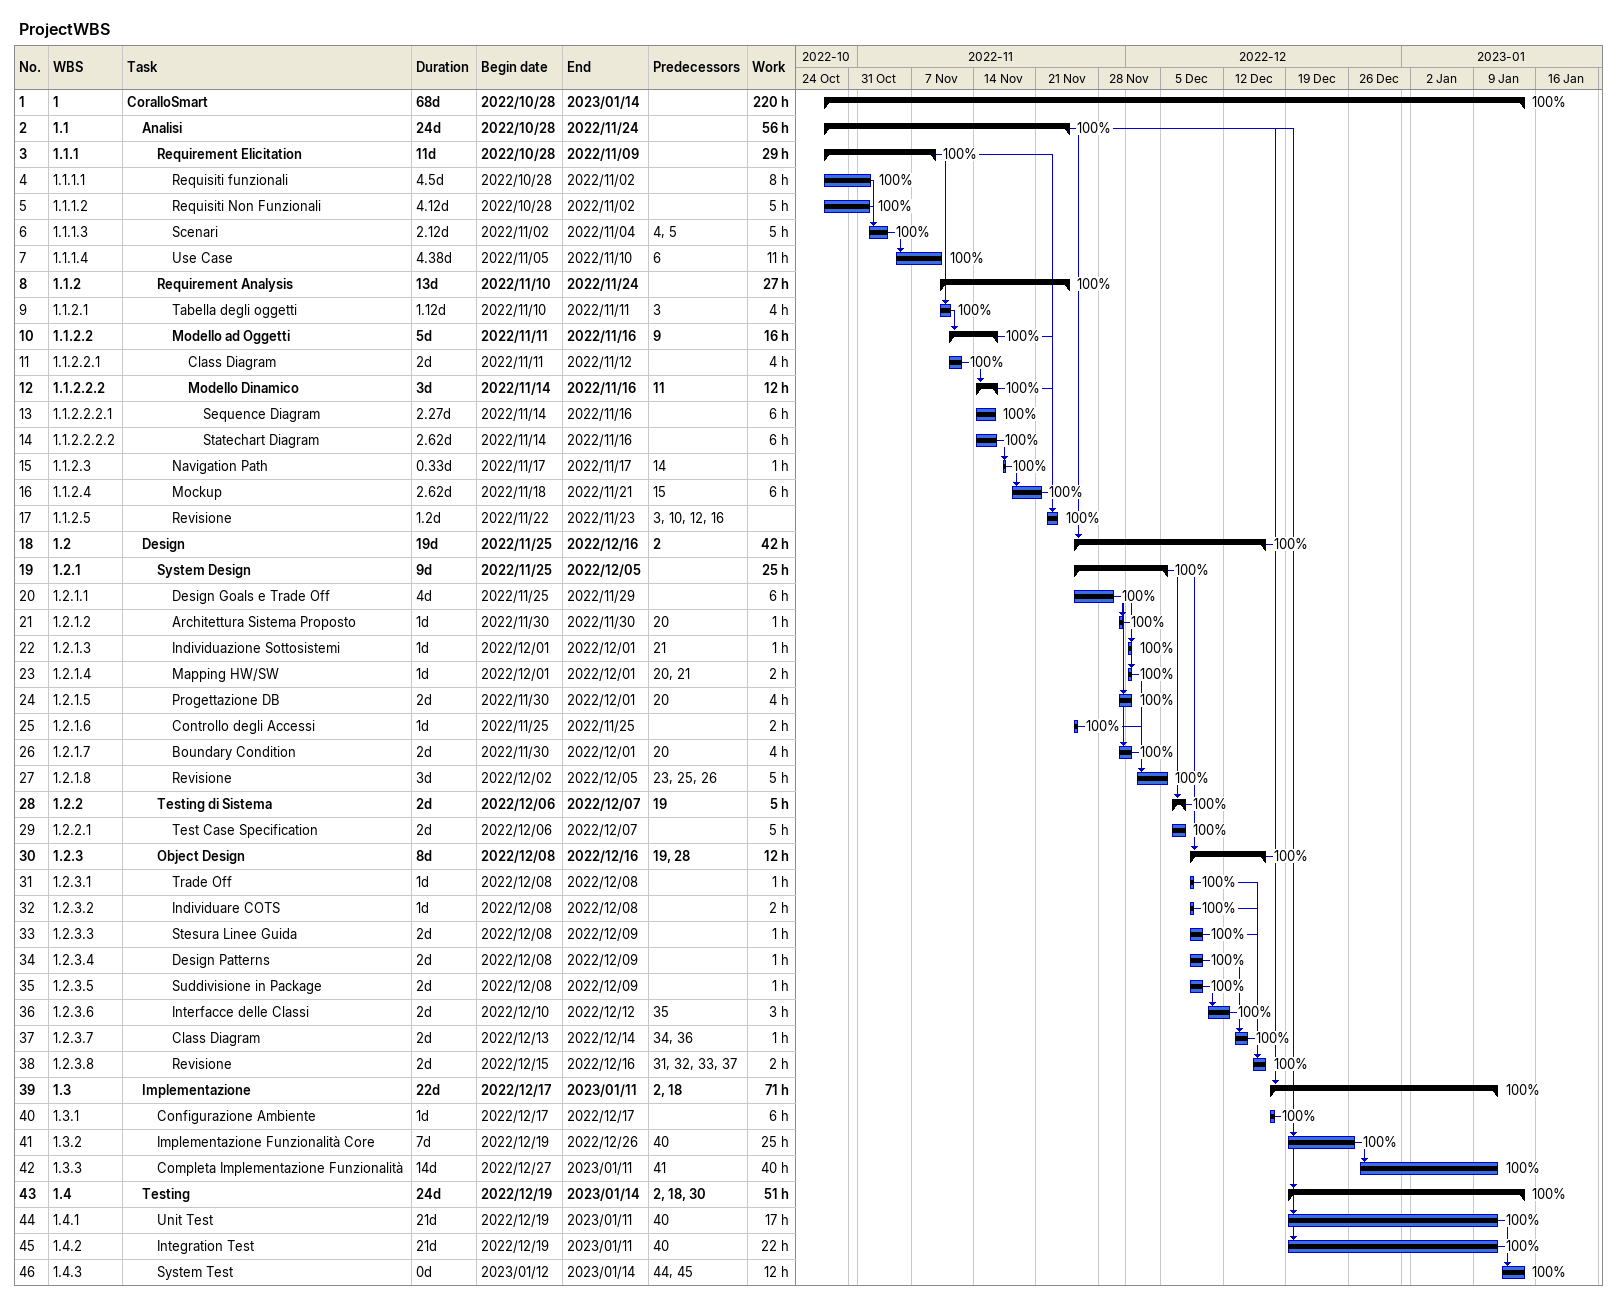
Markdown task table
ProjectWBS

| ID | WBS | Task | Duration | Start | Finish | Predecessors | % complete | Work (h) |
|---|---|---|---|---|---|---|---|---|
| 1 | 1 | **CoralloSmart** | 68d | 2022-10-28 | 2023-01-14 |  | 100 | 220 |
| 2 | 1.1 | **Analisi** | 24d | 2022-10-28 | 2022-11-24 |  | 100 | 56 |
| 3 | 1.1.1 | **Requirement Elicitation** | 11d | 2022-10-28 | 2022-11-09 |  | 100 | 29 |
| 4 | 1.1.1.1 | Requisiti funzionali | 4.5d | 2022-10-28 | 2022-11-02 |  | 100 | 8 |
| 5 | 1.1.1.2 | Requisiti Non Funzionali | 4.12d | 2022-10-28 | 2022-11-02 |  | 100 | 5 |
| 6 | 1.1.1.3 | Scenari | 2.12d | 2022-11-02 | 2022-11-04 | 4, 5 | 100 | 5 |
| 7 | 1.1.1.4 | Use Case | 4.38d | 2022-11-05 | 2022-11-10 | 6 | 100 | 11 |
| 8 | 1.1.2 | **Requirement Analysis** | 13d | 2022-11-10 | 2022-11-24 |  | 100 | 27 |
| 9 | 1.1.2.1 | Tabella degli oggetti | 1.12d | 2022-11-10 | 2022-11-11 | 3 | 100 | 4 |
| 10 | 1.1.2.2 | **Modello ad Oggetti** | 5d | 2022-11-11 | 2022-11-16 | 9 | 100 | 16 |
| 11 | 1.1.2.2.1 | Class Diagram | 2d | 2022-11-11 | 2022-11-12 |  | 100 | 4 |
| 12 | 1.1.2.2.2 | **Modello Dinamico** | 3d | 2022-11-14 | 2022-11-16 | 11 | 100 | 12 |
| 13 | 1.1.2.2.2.1 | Sequence Diagram | 2.27d | 2022-11-14 | 2022-11-16 |  | 100 | 6 |
| 14 | 1.1.2.2.2.2 | Statechart Diagram | 2.62d | 2022-11-14 | 2022-11-16 |  | 100 | 6 |
| 15 | 1.1.2.3 | Navigation Path | 0.33d | 2022-11-17 | 2022-11-17 | 14 | 100 | 1 |
| 16 | 1.1.2.4 | Mockup | 2.62d | 2022-11-18 | 2022-11-21 | 15 | 100 | 6 |
| 17 | 1.1.2.5 | Revisione | 1.2d | 2022-11-22 | 2022-11-23 | 3, 10, 12, 16 | 100 |  |
| 18 | 1.2 | **Design** | 19d | 2022-11-25 | 2022-12-16 | 2 | 100 | 42 |
| 19 | 1.2.1 | **System Design** | 9d | 2022-11-25 | 2022-12-05 |  | 100 | 25 |
| 20 | 1.2.1.1 | Design Goals e Trade Off | 4d | 2022-11-25 | 2022-11-29 |  | 100 | 6 |
| 21 | 1.2.1.2 | Architettura Sistema Proposto | 1d | 2022-11-30 | 2022-11-30 | 20 | 100 | 1 |
| 22 | 1.2.1.3 | Individuazione Sottosistemi | 1d | 2022-12-01 | 2022-12-01 | 21 | 100 | 1 |
| 23 | 1.2.1.4 | Mapping HW/SW | 1d | 2022-12-01 | 2022-12-01 | 20, 21 | 100 | 2 |
| 24 | 1.2.1.5 | Progettazione DB | 2d | 2022-11-30 | 2022-12-01 | 20 | 100 | 4 |
| 25 | 1.2.1.6 | Controllo degli Accessi | 1d | 2022-11-25 | 2022-11-25 |  | 100 | 2 |
| 26 | 1.2.1.7 | Boundary Condition | 2d | 2022-11-30 | 2022-12-01 | 20 | 100 | 4 |
| 27 | 1.2.1.8 | Revisione | 3d | 2022-12-02 | 2022-12-05 | 23, 25, 26 | 100 | 5 |
| 28 | 1.2.2 | **Testing di Sistema** | 2d | 2022-12-06 | 2022-12-07 | 19 | 100 | 5 |
| 29 | 1.2.2.1 | Test Case Specification | 2d | 2022-12-06 | 2022-12-07 |  | 100 | 5 |
| 30 | 1.2.3 | **Object Design** | 8d | 2022-12-08 | 2022-12-16 | 19, 28 | 100 | 12 |
| 31 | 1.2.3.1 | Trade Off | 1d | 2022-12-08 | 2022-12-08 |  | 100 | 1 |
| 32 | 1.2.3.2 | Individuare COTS | 1d | 2022-12-08 | 2022-12-08 |  | 100 | 2 |
| 33 | 1.2.3.3 | Stesura Linee Guida | 2d | 2022-12-08 | 2022-12-09 |  | 100 | 1 |
| 34 | 1.2.3.4 | Design Patterns | 2d | 2022-12-08 | 2022-12-09 |  | 100 | 1 |
| 35 | 1.2.3.5 | Suddivisione in Package | 2d | 2022-12-08 | 2022-12-09 |  | 100 | 1 |
| 36 | 1.2.3.6 | Interfacce delle Classi | 2d | 2022-12-10 | 2022-12-12 | 35 | 100 | 3 |
| 37 | 1.2.3.7 | Class Diagram | 2d | 2022-12-13 | 2022-12-14 | 34, 36 | 100 | 1 |
| 38 | 1.2.3.8 | Revisione | 2d | 2022-12-15 | 2022-12-16 | 31, 32, 33, 37 | 100 | 2 |
| 39 | 1.3 | **Implementazione** | 22d | 2022-12-17 | 2023-01-11 | 2, 18 | 100 | 71 |
| 40 | 1.3.1 | Configurazione Ambiente | 1d | 2022-12-17 | 2022-12-17 |  | 100 | 6 |
| 41 | 1.3.2 | Implementazione Funzionalità Core | 7d | 2022-12-19 | 2022-12-26 | 40 | 100 | 25 |
| 42 | 1.3.3 | Completa Implementazione Funzionalità | 14d | 2022-12-27 | 2023-01-11 | 41 | 100 | 40 |
| 43 | 1.4 | **Testing** | 24d | 2022-12-19 | 2023-01-14 | 2, 18, 30 | 100 | 51 |
| 44 | 1.4.1 | Unit Test | 21d | 2022-12-19 | 2023-01-11 | 40 | 100 | 17 |
| 45 | 1.4.2 | Integration Test | 21d | 2022-12-19 | 2023-01-11 | 40 | 100 | 22 |
| 46 | 1.4.3 | System Test | 0d | 2023-01-12 | 2023-01-14 | 44, 45 | 100 | 12 |
